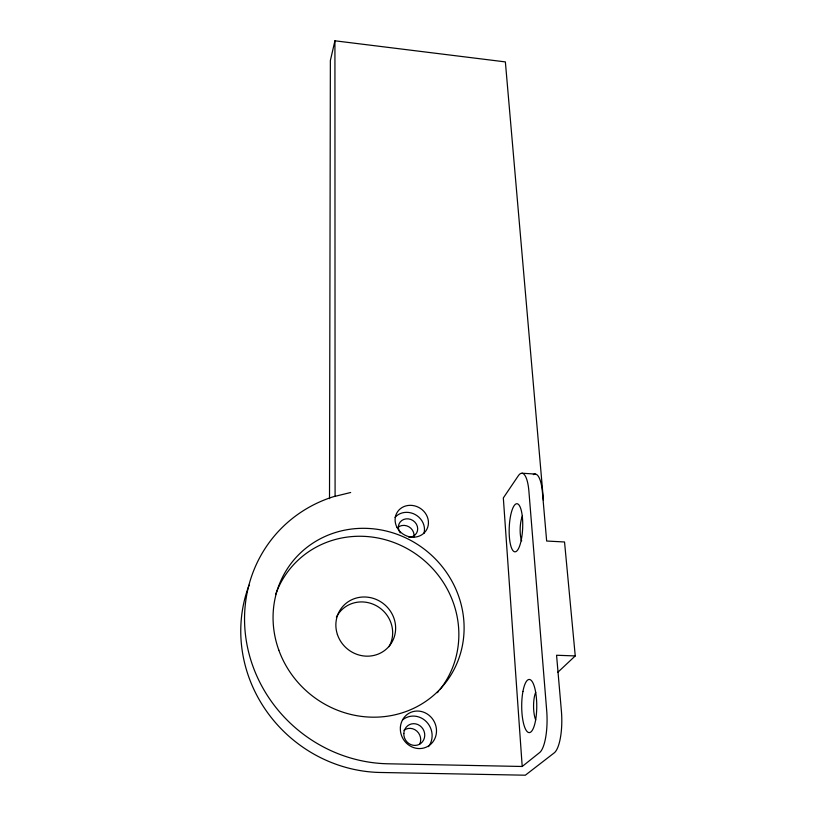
<?xml version="1.0" encoding="UTF-8"?>
<svg xmlns="http://www.w3.org/2000/svg" width="816" height="816" viewBox="0 0 816 816"><rect width="100%" height="100%" fill="white"/><g stroke="black" fill="none" stroke-linecap="round" stroke-linejoin="round"><path stroke-width="1.22" d="M329.511 498.698L330.368 60.537L334.927 40.8L505.369 61.904L543.446 500.32M557.777 672.323L575.249 655.931L564.539 541.987L546.659 541.028L542.416 492.15A30.192 8.813 -87.4 0 0 533.327 474.637M522.199 766.479L539.621 752.576A34.058 9.802 89.7 0 0 546.7 710.654L528.911 491.324A30.253 8.537 -87.4 0 0 518.262 475.84L503.329 497.933L522.199 766.479L387.845 763.786A141.341 133.018 41 0 1 247.36 646.568A141.341 133.018 41 0 1 333.101 496.811L350.666 492.497M575.249 655.931L556.563 655.248L561.398 711.073A33.986 10.118 89.5 0 1 554.207 752.893L525.341 775.2L380.378 772.477A138.047 130.57 42.5 0 1 249.094 585.154M522.077 473.229L535.306 474.065M334.927 40.8L335.09 496.21M275.573 594.568A96.247 91.28 40 0 1 408.949 549.627A96.247 91.28 40 0 1 439.844 689.663M438.62 691.172A96.247 91.28 40 0 1 437.356 692.662M521.689 540.875A15.035 4.284 -87.7 0 1 522.505 515.824M535.714 719.957A16.585 4.804 89.8 0 1 535.714 692.315M336.386 617.192A30.243 28.723 40.3 0 1 376.594 605.88A30.243 28.723 40.3 0 1 389.038 646.66M397.657 527.585A9.802 8.935 32 0 1 408.928 526.81A9.802 8.935 32 0 1 413.855 537.05M403.94 730.31A10.904 10.21 63.4 0 1 416.823 731.065A10.904 10.21 63.4 0 1 419.689 744.263M402.574 719.936A18.819 17.605 62.4 0 1 426.482 721.813A18.819 17.605 62.4 0 1 428.492 746.65M395.026 517.354A16.901 15.351 31.7 0 1 415.344 514.631A16.901 15.351 31.7 0 1 423.943 533.46M400.248 532.899A9.904 8.996 31.7 0 1 403.777 519.425A9.904 8.996 31.7 0 1 417.333 526.32A9.904 8.996 31.7 0 1 408.938 537.316M337.406 634.491A30.529 28.937 39.7 0 0 388.141 647.323A30.529 28.937 39.7 0 0 371.698 597.924A30.529 28.937 39.7 0 0 337.406 634.491M397.096 527.575A17.095 15.484 31.5 0 0 425.962 530.788A17.095 15.484 31.5 0 0 412.233 505.43A17.095 15.484 31.5 0 0 397.096 527.575M278.827 650.168A97.604 92.29 39.1 0 0 441.772 687.307A97.604 92.29 39.1 0 0 385.142 530.777A97.604 92.29 39.1 0 0 278.827 650.168M400.401 727.015A19.043 17.789 61.4 0 0 425.972 747.283A19.043 17.789 61.4 0 0 428.869 715.142A19.043 17.789 61.4 0 0 400.401 727.015M521.22 540.212A24.092 6.722 -87.6 0 0 516.967 503.717A24.092 6.722 -87.6 0 0 509.612 539.437A24.092 6.722 -87.6 0 0 521.22 540.212M522.934 691.458A26.581 7.528 90 0 0 528.829 732.574A26.581 7.528 90 0 0 535.949 694.059A26.581 7.528 90 0 0 522.934 691.458M403.818 733.523A11.036 10.322 62.4 0 0 419.149 744.447A11.036 10.322 62.4 0 0 419.883 725.689A11.036 10.322 62.4 0 0 403.818 733.523"/></g></svg>
